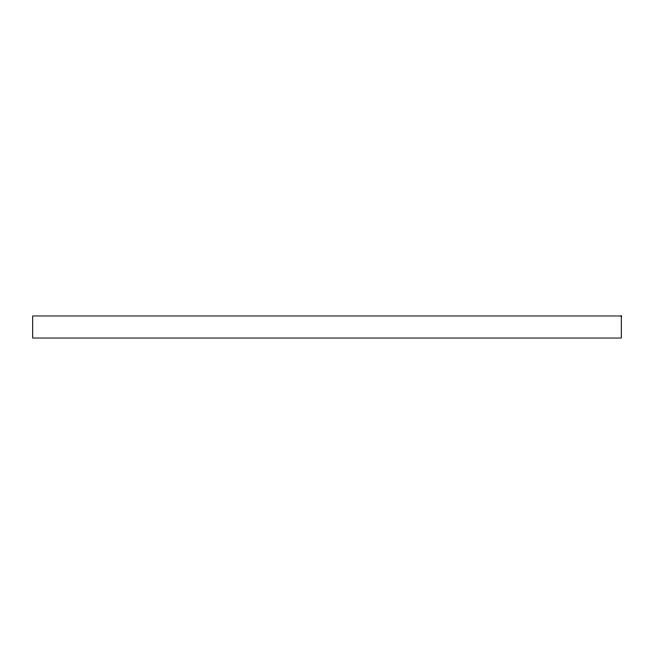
<?xml version="1.0" encoding="UTF-8"?>
<svg xmlns="http://www.w3.org/2000/svg" width="654" height="654" viewBox="0 0 654 654"><rect width="100%" height="100%" fill="white"/><g stroke="black" fill="none" stroke-linecap="round" stroke-linejoin="round"><path stroke-width="0.98" d="M621.3 315.964L32.7 315.964L32.7 338.036L621.3 338.036L621.3 315.964"/></g></svg>
